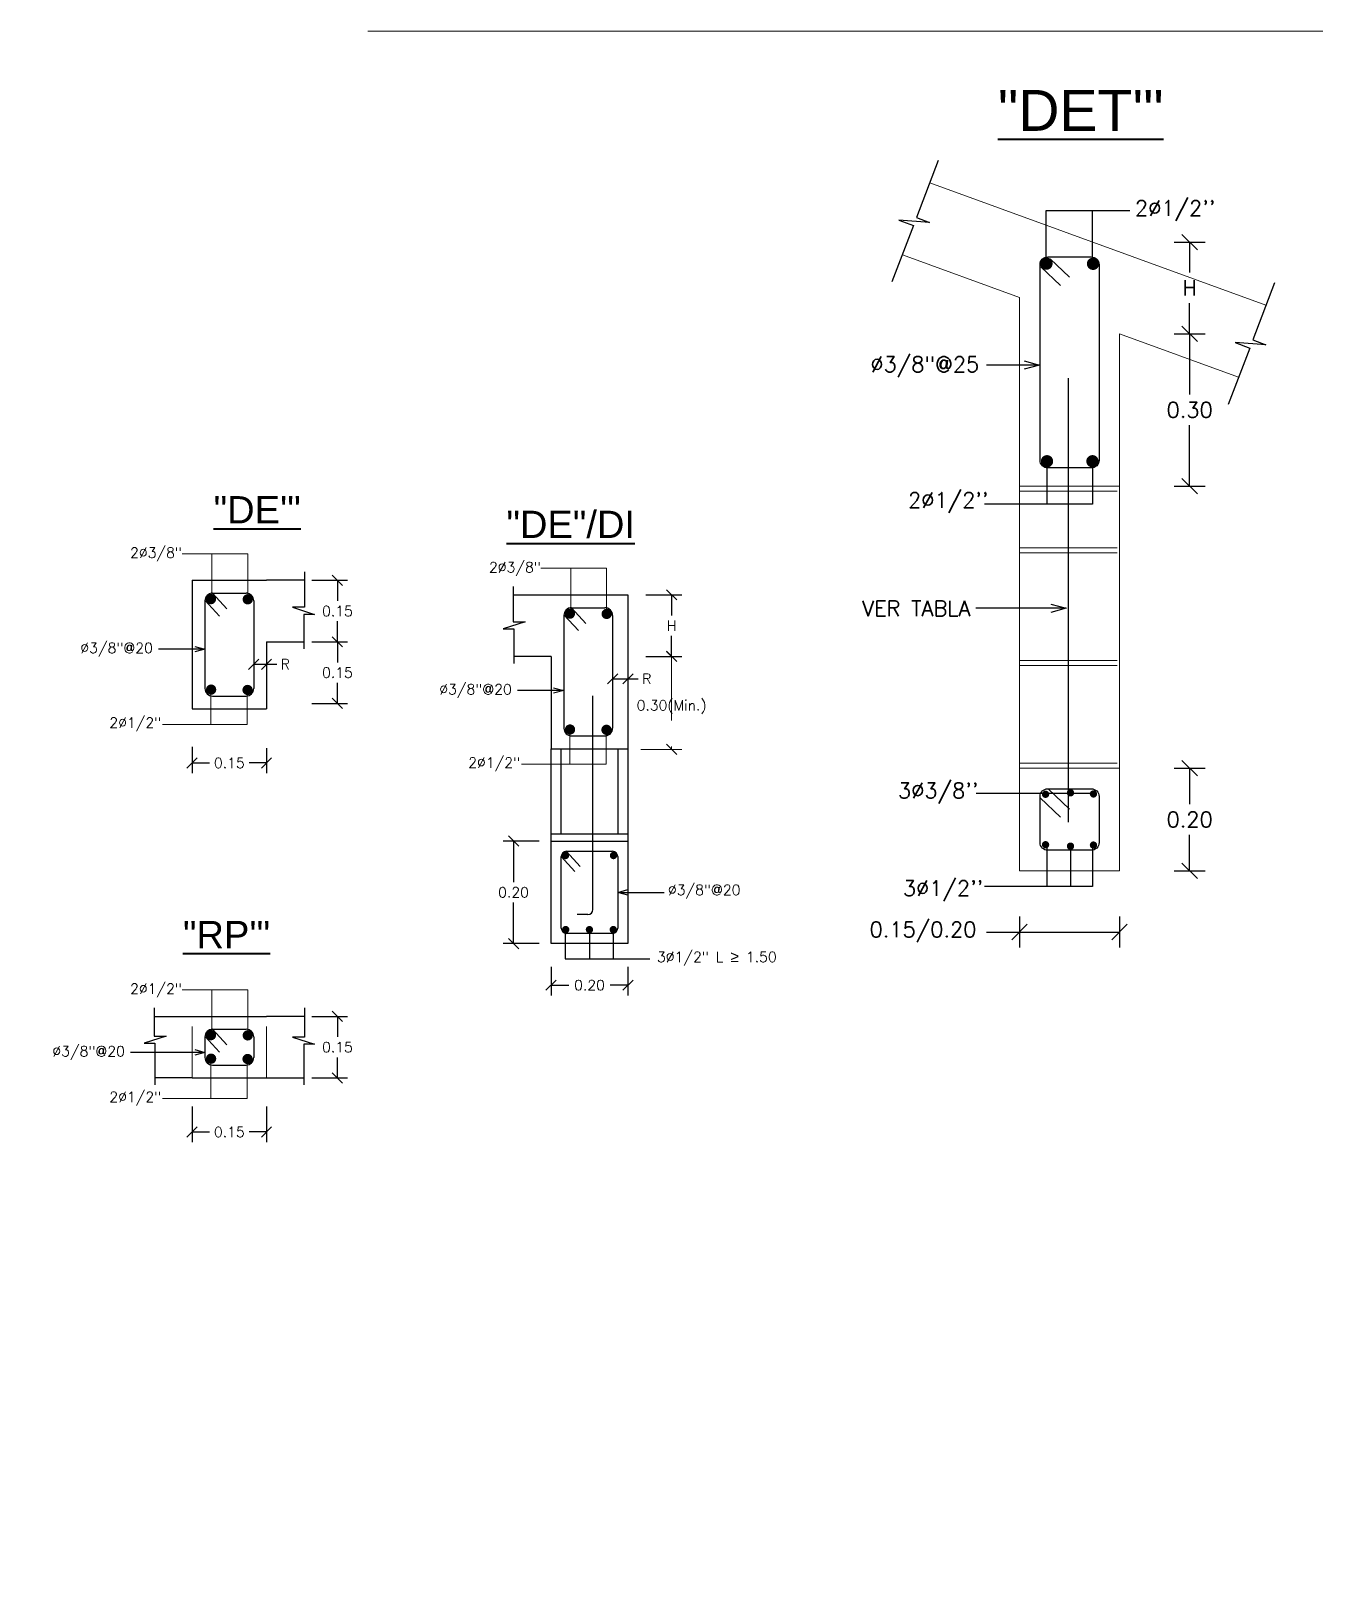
# Model space of a CAD drawing. Header units: metres. Extents: x -44 to 358, y -246 to 48.
# Drawn here: x 19.594 to 22.099, y 9.095 to 12.14 of the extents above; entities that cross this region are included whole.
import ezdxf
from ezdxf.enums import TextEntityAlignment as Align

# ---------------------------------------------------------------- set-up
doc = ezdxf.new("R2010")
doc.units = ezdxf.units.M
doc.header["$LTSCALE"] = 0.3
doc.header["$PDMODE"] = 3
for name, pattern in [('CONTINU', [0]), ('CONTINUA', [0]), ('HIDDEN', [9.525, 6.35, -3.175])]:
    doc.linetypes.add(name, pattern=pattern)
for name, color, linetype in [('ACERO', 5, 'Continuous'), ('BP', 3, 'Continuous'), ('DIMLINE', 1, 'Continuous'), ('DIMTEXTO', 4, 'Continuous'), ('SECCION', 1, 'Continuous'), ('TEXTOS', 4, 'Continuous'), ('VIGA-LOSA', 1, 'Continuous')]:
    doc.layers.add(name, color=color, linetype=linetype)
for name, color, linetype, lineweight in [('Losa', 8, 'HIDDEN', 18), ('MUROS', 7, 'Continuous', 15), ('VIGAS', 1, 'HIDDEN', 15)]:
    doc.layers.add(name, color=color, linetype=linetype, lineweight=lineweight)
doc.styles.add('RomanS', font='romans.shx')
doc.styles.add('SIMPLEX', font='simplex_.ttf', dxfattribs={"height": 0.2})
doc.styles.add('SMPLEX', font='simplex.shx')
doc.styles.add('TITULOS', font='arial.ttf', dxfattribs={"width": 0.9, "height": 0.16})
doc.dimstyles.new('D-15', dxfattribs={"dimscale": 0.15, "dimtxt": 0.2, "dimasz": 0.2, "dimexe": 0.18, "dimexo": 0.2, "dimgap": 0.1, "dimtad": 0, "dimtih": 1, "dimtoh": 1, "dimzin": 0, "dimdsep": 46, "dimtxsty": 'SMPLEX', "dimblk": 'OBLIQUE', "dimcen": 0.09, "dimdle": 0.2, "dimclrd": 4, "dimclre": 4, "dimclrt": 4, "dimadec": 0, "dimazin": 0, "dimtfac": 1, "dimtofl": 0, "dimtmove": 0, "dimatfit": 3, "dimldrblk": 'OPEN30', "dimfxl": 1, "dimtolj": 1, "dimtzin": 0, "dimarcsym": 0})
doc.dimstyles.new('DIM-10', dxfattribs={"dimscale": 0.1, "dimtxt": 0.2, "dimasz": 0.2, "dimexe": 0.2, "dimexo": 0.2, "dimgap": 0.1, "dimtad": 0, "dimtih": 1, "dimtoh": 1, "dimzin": 0, "dimdsep": 46, "dimtxsty": 'SMPLEX', "dimblk": 'OBLIQUE', "dimcen": 0.2, "dimclrd": 4, "dimclre": 4, "dimclrt": 4, "dimadec": 0, "dimazin": 0, "dimtfac": 1, "dimtmove": 0, "dimatfit": 3, "dimldrblk": 'OPEN30', "dimfxl": 0.5, "dimfxlon": 1, "dimtolj": 1, "dimtzin": 0, "dimarcsym": 0})
doc.dimstyles.new('DIM-15', dxfattribs={"dimscale": 0.15, "dimtxt": 0.2, "dimasz": 0.2, "dimexe": 0.2, "dimexo": 0.1, "dimgap": 0.1, "dimtad": 0, "dimtih": 1, "dimtoh": 1, "dimzin": 0, "dimdsep": 46, "dimtxsty": 'RomanS', "dimblk1": 'OBLIQUE', "dimblk2": 'OBLIQUE', "dimsah": 1, "dimcen": 0.09, "dimclrd": 4, "dimclre": 4, "dimclrt": 4, "dimadec": 0, "dimazin": 0, "dimtfac": 1, "dimtofl": 0, "dimtmove": 1, "dimatfit": 3, "dimldrblk": 'OBLIQUE', "dimfxl": 0.2, "dimfxlon": 1, "dimtolj": 1, "dimtzin": 0, "dimarcsym": 0})
doc.dimstyles.new('DIM-25', dxfattribs={"dimscale": 0.25, "dimtxt": 0.2, "dimasz": 0.2, "dimexe": 0.18, "dimexo": 0.2, "dimgap": 0.1, "dimtad": 0, "dimtih": 1, "dimtoh": 1, "dimzin": 0, "dimdsep": 46, "dimtxsty": 'SMPLEX', "dimblk": 'OBLIQUE', "dimcen": 0.09, "dimdle": 0.2, "dimclrd": 4, "dimclre": 4, "dimclrt": 4, "dimadec": 0, "dimazin": 0, "dimtfac": 1, "dimtofl": 0, "dimtmove": 0, "dimatfit": 3, "dimldrblk": 'OPEN30', "dimfxl": 0.3, "dimfxlon": 1, "dimtolj": 1, "dimtzin": 0, "dimarcsym": 0})

# ---------------------------------------------------------------- blocks, each defined once
blk = doc.blocks.new('_OBLIQUE')
at = {"color": 0, "linetype": 'ByBlock'}
blk.add_line((-0.5, -0.5), (0.5, 0.5), dxfattribs=at)
blk = doc.blocks.new('*D173')
at = {"layer": 'DEFPOINTS', "color": 0, "transparency": 16777216}
for p in [(20.0277, 10.9371), (20.0527, 10.9371), (20.0527, 10.9056)]:
    blk.add_point(p, dxfattribs=at)
at = {"layer": 'DIMTEXTO', "color": 4, "lineweight": -2, "transparency": 16777216}
for p, q in [((20.0277, 10.9171), (20.0277, 10.8856)), ((20.0277, 10.9056), (20.0527, 10.9056)), ((20.0527, 10.9171), (20.0527, 10.8856)), ((20.0527, 10.9056), (20.0727, 10.9056))]:
    blk.add_line(p, q, dxfattribs=at)
at = {"layer": 'DIMTEXTO', "color": 4, "lineweight": -2, "transparency": 16777216, "xscale": 0.02, "yscale": 0.02, "zscale": 0.02, "rotation": 180}
blk.add_blockref('_OBLIQUE', (20.0277, 10.9056), dxfattribs=at)
at = {"layer": 'DIMTEXTO', "color": 4, "lineweight": -2, "transparency": 16777216, "xscale": 0.02, "yscale": 0.02, "zscale": 0.02}
blk.add_blockref('_OBLIQUE', (20.0527, 10.9056), dxfattribs=at)
at = {"layer": 'DIMTEXTO', "color": 4, "transparency": 16777216, "insert": (20.0894, 10.9056), "char_height": 0.02, "attachment_point": 5, "style": 'SMPLEX'}
blk.add_mtext('\\A1;R', dxfattribs=at)
blk = doc.blocks.new('_Open30')
at = {"color": 0, "lineweight": -2}
for p, q in [((-1, 0.268), (0, 0)), ((0, 0), (-1, -0.268)), ((0, 0), (-1, 0))]:
    blk.add_line(p, q, dxfattribs=at)
blk = doc.blocks.new('*D174')
at = {"layer": 'DEFPOINTS', "color": 0, "transparency": 16777216}
for p in [(19.9076, 10.7644), (20.0527, 10.7616), (19.9076, 10.7131)]:
    blk.add_point(p, dxfattribs=at)
at = {"layer": 'DIMTEXTO', "color": 4, "lineweight": -2, "transparency": 16777216}
for p, q in [((19.9076, 10.7444), (19.9076, 10.6931)), ((20.0527, 10.7416), (20.0527, 10.6931)), ((19.9076, 10.7131), (19.9416, 10.7131)), ((20.0527, 10.7131), (20.0187, 10.7131))]:
    blk.add_line(p, q, dxfattribs=at)
at = {"layer": 'DIMTEXTO', "color": 4, "lineweight": -2, "transparency": 16777216, "xscale": 0.02, "yscale": 0.02, "zscale": 0.02, "rotation": 180}
blk.add_blockref('_OBLIQUE', (19.9076, 10.7131), dxfattribs=at)
at = {"layer": 'DIMTEXTO', "color": 4, "lineweight": -2, "transparency": 16777216, "xscale": 0.02, "yscale": 0.02, "zscale": 0.02}
blk.add_blockref('_OBLIQUE', (20.0527, 10.7131), dxfattribs=at)
at = {"layer": 'DIMTEXTO', "color": 4, "transparency": 16777216, "insert": (19.9802, 10.7131), "char_height": 0.02, "attachment_point": 5, "style": 'SMPLEX'}
blk.add_mtext('\\A1;0.15', dxfattribs=at)
blk = doc.blocks.new('*D175')
at = {"layer": 'DEFPOINTS', "color": 0, "transparency": 16777216}
for p in [(20.1009, 11.0692), (20.1909, 11.0692), (20.1009, 10.9492)]:
    blk.add_point(p, dxfattribs=at)
at = {"layer": 'DIMTEXTO', "color": 4, "lineweight": -2, "transparency": 16777216}
for p, q in [((20.1409, 11.0692), (20.2109, 11.0692)), ((20.1909, 11.0692), (20.1909, 11.0292)), ((20.1909, 10.9492), (20.1909, 10.9892)), ((20.1409, 10.9492), (20.2109, 10.9492))]:
    blk.add_line(p, q, dxfattribs=at)
at = {"layer": 'DIMTEXTO', "color": 4, "lineweight": -2, "transparency": 16777216, "xscale": 0.02, "yscale": 0.02, "zscale": 0.02}
for p, rotation in [((20.1909, 11.0692), 90), ((20.1909, 10.9492), 270)]:
    blk.add_blockref('_OBLIQUE', p, dxfattribs=dict(at, rotation=rotation))
at = {"layer": 'DIMTEXTO', "color": 4, "transparency": 16777216, "insert": (20.1909, 11.0092), "char_height": 0.02, "attachment_point": 5, "style": 'SMPLEX'}
blk.add_mtext('\\A1;0.15', dxfattribs=at)
blk = doc.blocks.new('*D176')
at = {"layer": 'DEFPOINTS', "color": 0, "transparency": 16777216}
for p in [(20.1009, 10.9492), (20.1909, 10.9492), (20.1009, 10.8292)]:
    blk.add_point(p, dxfattribs=at)
at = {"layer": 'DIMTEXTO', "color": 4, "lineweight": -2, "transparency": 16777216}
for p, q in [((20.1409, 10.9492), (20.2109, 10.9492)), ((20.1909, 10.9492), (20.1909, 10.9092)), ((20.1909, 10.8292), (20.1909, 10.8692)), ((20.1409, 10.8292), (20.2109, 10.8292))]:
    blk.add_line(p, q, dxfattribs=at)
at = {"layer": 'DIMTEXTO', "color": 4, "lineweight": -2, "transparency": 16777216, "xscale": 0.02, "yscale": 0.02, "zscale": 0.02}
for p, rotation in [((20.1909, 10.9492), 90), ((20.1909, 10.8292), 270)]:
    blk.add_blockref('_OBLIQUE', p, dxfattribs=dict(at, rotation=rotation))
at = {"layer": 'DIMTEXTO', "color": 4, "transparency": 16777216, "insert": (20.1909, 10.8892), "char_height": 0.02, "attachment_point": 5, "style": 'SMPLEX'}
blk.add_mtext('\\A1;0.15', dxfattribs=at)
blk = doc.blocks.new('*D580')
at = {"layer": 'DEFPOINTS', "color": 0, "linetype": 'Continuous', "transparency": 16777216}
for p in [(21.716, 10.7028), (21.8528, 10.7028), (21.716, 10.5028)]:
    blk.add_point(p, dxfattribs=at)
at = {"layer": 'DIMTEXTO', "color": 4, "linetype": 'Continuous', "lineweight": -2, "transparency": 16777216}
for p, q in [((21.8228, 10.7028), (21.8828, 10.7028)), ((21.8528, 10.7028), (21.8528, 10.6328)), ((21.8528, 10.5028), (21.8528, 10.5728)), ((21.8228, 10.5028), (21.8828, 10.5028))]:
    blk.add_line(p, q, dxfattribs=at)
at = {"layer": 'DIMTEXTO', "color": 4, "linetype": 'Continuous', "lineweight": -2, "transparency": 16777216, "xscale": 0.03, "yscale": 0.03, "zscale": 0.03}
for p, rotation in [((21.8528, 10.7028), 90), ((21.8528, 10.5028), 270)]:
    blk.add_blockref('_OBLIQUE', p, dxfattribs=dict(at, rotation=rotation))
at = {"layer": 'DIMTEXTO', "color": 4, "linetype": 'Continuous', "lineweight": 0, "transparency": 16777216, "insert": (21.8528, 10.6028), "char_height": 0.03, "attachment_point": 5, "style": 'SMPLEX'}
blk.add_mtext('\\A1;0.20', dxfattribs=at)
blk = doc.blocks.new('*D581')
at = {"layer": 'DEFPOINTS', "color": 0, "linetype": 'Continuous', "transparency": 16777216}
for p in [(21.716, 11.5499), (21.8528, 11.5499), (21.716, 11.2528)]:
    blk.add_point(p, dxfattribs=at)
at = {"layer": 'VIGAS', "color": 4, "linetype": 'Continuous', "lineweight": -2, "transparency": 16777216}
for p, q in [((21.8228, 11.5499), (21.8828, 11.5499)), ((21.8528, 11.5499), (21.8528, 11.4314)), ((21.8528, 11.2528), (21.8528, 11.3714)), ((21.8228, 11.2528), (21.8828, 11.2528))]:
    blk.add_line(p, q, dxfattribs=at)
at = {"layer": 'VIGAS', "color": 4, "linetype": 'Continuous', "lineweight": -2, "transparency": 16777216, "xscale": 0.03, "yscale": 0.03, "zscale": 0.03}
for p, rotation in [((21.8528, 11.5499), 90), ((21.8528, 11.2528), 270)]:
    blk.add_blockref('_OBLIQUE', p, dxfattribs=dict(at, rotation=rotation))
at = {"layer": 'VIGAS', "color": 4, "linetype": 'Continuous', "lineweight": 0, "transparency": 16777216, "insert": (21.8528, 11.4014), "char_height": 0.03, "attachment_point": 5, "style": 'SMPLEX'}
blk.add_mtext('\\A1;0.30', dxfattribs=at)
blk = doc.blocks.new('*D582')
at = {"layer": 'DEFPOINTS', "color": 0, "transparency": 16777216}
for p in [(20.7276, 10.9087), (20.7575, 10.9087), (20.7575, 10.8771)]:
    blk.add_point(p, dxfattribs=at)
at = {"layer": 'DIMTEXTO', "color": 4, "lineweight": -2, "transparency": 16777216}
for p, q in [((20.7276, 10.8887), (20.7276, 10.8571)), ((20.7276, 10.8771), (20.7575, 10.8771)), ((20.7575, 10.8887), (20.7575, 10.8571)), ((20.7575, 10.8771), (20.7775, 10.8771))]:
    blk.add_line(p, q, dxfattribs=at)
at = {"layer": 'DIMTEXTO', "color": 4, "lineweight": -2, "transparency": 16777216, "xscale": 0.02, "yscale": 0.02, "zscale": 0.02, "rotation": 180}
blk.add_blockref('_OBLIQUE', (20.7276, 10.8771), dxfattribs=at)
at = {"layer": 'DIMTEXTO', "color": 4, "lineweight": -2, "transparency": 16777216, "xscale": 0.02, "yscale": 0.02, "zscale": 0.02}
blk.add_blockref('_OBLIQUE', (20.7575, 10.8771), dxfattribs=at)
at = {"layer": 'DIMTEXTO', "color": 4, "transparency": 16777216, "insert": (20.7942, 10.8771), "char_height": 0.02, "attachment_point": 5, "style": 'SMPLEX'}
blk.add_mtext('\\A1;R', dxfattribs=at)
blk = doc.blocks.new('*D583')
at = {"layer": 'DEFPOINTS', "color": 0, "transparency": 16777216}
for p in [(20.7526, 11.0408), (20.8426, 11.0408), (20.7526, 10.9207)]:
    blk.add_point(p, dxfattribs=at)
at = {"layer": 'DIMTEXTO', "color": 4, "lineweight": -2, "transparency": 16777216}
for p, q in [((20.7926, 11.0408), (20.8626, 11.0408)), ((20.8426, 11.0408), (20.8426, 11.0007)), ((20.8426, 10.9207), (20.8426, 10.9607)), ((20.7926, 10.9207), (20.8626, 10.9207))]:
    blk.add_line(p, q, dxfattribs=at)
at = {"layer": 'DIMTEXTO', "color": 4, "lineweight": -2, "transparency": 16777216, "xscale": 0.02, "yscale": 0.02, "zscale": 0.02}
for p, rotation in [((20.8426, 11.0408), 90), ((20.8426, 10.9207), 270)]:
    blk.add_blockref('_OBLIQUE', p, dxfattribs=dict(at, rotation=rotation))
at = {"layer": 'DIMTEXTO', "color": 4, "transparency": 16777216, "insert": (20.8426, 10.9807), "char_height": 0.02, "attachment_point": 5, "style": 'SMPLEX'}
blk.add_mtext('\\A1;H', dxfattribs=at)
blk = doc.blocks.new('*D584')
at = {"layer": 'DEFPOINTS', "color": 0, "linetype": 'CONTINUA', "transparency": 16777216}
for p in [(20.6075, 10.3353), (20.7575, 10.3353), (20.7575, 10.2798)]:
    blk.add_point(p, dxfattribs=at)
at = {"layer": 'DIMTEXTO', "color": 4, "linetype": 'CONTINUA', "lineweight": -2, "transparency": 16777216}
for p, q in [((20.6075, 10.3153), (20.6075, 10.2598)), ((20.7575, 10.3153), (20.7575, 10.2598)), ((20.6075, 10.2798), (20.642, 10.2798)), ((20.7575, 10.2798), (20.723, 10.2798))]:
    blk.add_line(p, q, dxfattribs=at)
at = {"layer": 'DIMTEXTO', "color": 4, "linetype": 'CONTINUA', "lineweight": -2, "transparency": 16777216, "xscale": 0.02, "yscale": 0.02, "zscale": 0.02, "rotation": 180}
blk.add_blockref('_OBLIQUE', (20.6075, 10.2798), dxfattribs=at)
at = {"layer": 'DIMTEXTO', "color": 4, "linetype": 'CONTINUA', "lineweight": -2, "transparency": 16777216, "xscale": 0.02, "yscale": 0.02, "zscale": 0.02}
blk.add_blockref('_OBLIQUE', (20.7575, 10.2798), dxfattribs=at)
at = {"layer": 'DIMTEXTO', "color": 4, "linetype": 'CONTINUA', "transparency": 16777216, "insert": (20.6825, 10.2798), "char_height": 0.02, "attachment_point": 5, "style": 'SMPLEX'}
blk.add_mtext('\\A1;0.20', dxfattribs=at)
blk = doc.blocks.new('*D585')
at = {"layer": 'DEFPOINTS', "color": 0, "transparency": 16777216}
for p in [(20.6118, 10.5608), (20.5344, 10.3608), (20.6118, 10.3608)]:
    blk.add_point(p, dxfattribs=at)
at = {"layer": 'DIMTEXTO', "color": 4, "lineweight": -2, "transparency": 16777216}
for p, q in [((20.5844, 10.5608), (20.5144, 10.5608)), ((20.5344, 10.5608), (20.5344, 10.4808)), ((20.5344, 10.3608), (20.5344, 10.4408)), ((20.5844, 10.3608), (20.5144, 10.3608))]:
    blk.add_line(p, q, dxfattribs=at)
at = {"layer": 'DIMTEXTO', "color": 4, "lineweight": -2, "transparency": 16777216, "xscale": 0.02, "yscale": 0.02, "zscale": 0.02}
for p, rotation in [((20.5344, 10.5608), 90), ((20.5344, 10.3608), 270)]:
    blk.add_blockref('_OBLIQUE', p, dxfattribs=dict(at, rotation=rotation))
at = {"layer": 'DIMTEXTO', "color": 4, "transparency": 16777216, "insert": (20.5344, 10.4608), "char_height": 0.02, "attachment_point": 5, "style": 'SMPLEX'}
blk.add_mtext('\\A1;0.20', dxfattribs=at)
blk = doc.blocks.new('*D586')
at = {"layer": 'DEFPOINTS', "color": 0, "transparency": 16777216}
for p in [(21.6636, 11.7287), (21.8528, 11.7287), (21.716, 11.5499)]:
    blk.add_point(p, dxfattribs=at)
at = {"layer": 'VIGAS', "color": 4, "lineweight": -2, "transparency": 16777216}
for p, q in [((21.8228, 11.7287), (21.8828, 11.7287)), ((21.8528, 11.7287), (21.8528, 11.6693)), ((21.8528, 11.5499), (21.8528, 11.6093)), ((21.8228, 11.5499), (21.8828, 11.5499))]:
    blk.add_line(p, q, dxfattribs=at)
at = {"layer": 'VIGAS', "color": 4, "lineweight": -2, "transparency": 16777216, "xscale": 0.03, "yscale": 0.03, "zscale": 0.03}
for p, rotation in [((21.8528, 11.7287), 90), ((21.8528, 11.5499), 270)]:
    blk.add_blockref('_OBLIQUE', p, dxfattribs=dict(at, rotation=rotation))
at = {"layer": 'VIGAS', "color": 4, "transparency": 16777216, "insert": (21.8528, 11.6393), "char_height": 0.03, "attachment_point": 5, "style": 'SMPLEX'}
blk.add_mtext('\\A1;H', dxfattribs=at)
blk = doc.blocks.new('*D587')
at = {"layer": 'DEFPOINTS', "color": 0, "linetype": 'Continuous', "transparency": 16777216}
for p in [(21.521, 10.5028), (21.716, 10.5028), (21.716, 10.3834)]:
    blk.add_point(p, dxfattribs=at)
at = {"layer": 'DIMTEXTO', "color": 4, "linetype": 'Continuous', "lineweight": -2, "transparency": 16777216}
for p, q in [((21.521, 10.4134), (21.521, 10.3534)), ((21.716, 10.4134), (21.716, 10.3534)), ((21.4565, 10.3834), (21.521, 10.3834)), ((21.521, 10.3834), (21.716, 10.3834))]:
    blk.add_line(p, q, dxfattribs=at)
at = {"layer": 'DIMTEXTO', "color": 4, "linetype": 'Continuous', "lineweight": -2, "transparency": 16777216, "xscale": 0.03, "yscale": 0.03, "zscale": 0.03, "rotation": 180}
blk.add_blockref('_OBLIQUE', (21.521, 10.3834), dxfattribs=at)
at = {"layer": 'DIMTEXTO', "color": 4, "linetype": 'Continuous', "lineweight": -2, "transparency": 16777216, "xscale": 0.03, "yscale": 0.03, "zscale": 0.03}
blk.add_blockref('_OBLIQUE', (21.716, 10.3834), dxfattribs=at)
at = {"layer": 'DIMTEXTO', "color": 4, "linetype": 'Continuous', "lineweight": 0, "transparency": 16777216, "insert": (21.3329, 10.3834), "char_height": 0.03, "attachment_point": 5, "style": 'SMPLEX'}
blk.add_mtext('\\A1;0.15/0.20', dxfattribs=at)
blk = doc.blocks.new('*D612')
at = {"layer": 'DEFPOINTS', "color": 0, "transparency": 16777216}
for p in [(19.9076, 10.1017), (20.0527, 10.0989), (19.9076, 9.9935)]:
    blk.add_point(p, dxfattribs=at)
at = {"layer": 'DIMTEXTO', "color": 4, "lineweight": -2, "transparency": 16777216}
for p, q in [((19.9076, 10.0435), (19.9076, 9.9735)), ((20.0527, 10.0435), (20.0527, 9.9735)), ((19.9076, 9.9935), (19.9416, 9.9935)), ((20.0527, 9.9935), (20.0187, 9.9935))]:
    blk.add_line(p, q, dxfattribs=at)
at = {"layer": 'DIMTEXTO', "color": 4, "lineweight": -2, "transparency": 16777216, "xscale": 0.02, "yscale": 0.02, "zscale": 0.02, "rotation": 180}
blk.add_blockref('_OBLIQUE', (19.9076, 9.9935), dxfattribs=at)
at = {"layer": 'DIMTEXTO', "color": 4, "lineweight": -2, "transparency": 16777216, "xscale": 0.02, "yscale": 0.02, "zscale": 0.02}
blk.add_blockref('_OBLIQUE', (20.0527, 9.9935), dxfattribs=at)
at = {"layer": 'DIMTEXTO', "color": 4, "transparency": 16777216, "insert": (19.9802, 9.9935), "char_height": 0.02, "attachment_point": 5, "style": 'SMPLEX'}
blk.add_mtext('\\A1;0.15', dxfattribs=at)
blk = doc.blocks.new('*D613')
at = {"layer": 'DEFPOINTS', "color": 0, "transparency": 16777216}
for p in [(20.1009, 10.2189), (20.1909, 10.2189), (20.1009, 10.0989)]:
    blk.add_point(p, dxfattribs=at)
at = {"layer": 'DIMTEXTO', "color": 4, "lineweight": -2, "transparency": 16777216}
for p, q in [((20.1409, 10.2189), (20.2109, 10.2189)), ((20.1909, 10.2189), (20.1909, 10.1789)), ((20.1909, 10.0989), (20.1909, 10.1389)), ((20.1409, 10.0989), (20.2109, 10.0989))]:
    blk.add_line(p, q, dxfattribs=at)
at = {"layer": 'DIMTEXTO', "color": 4, "lineweight": -2, "transparency": 16777216, "xscale": 0.02, "yscale": 0.02, "zscale": 0.02}
for p, rotation in [((20.1909, 10.2189), 90), ((20.1909, 10.0989), 270)]:
    blk.add_blockref('_OBLIQUE', p, dxfattribs=dict(at, rotation=rotation))
at = {"layer": 'DIMTEXTO', "color": 4, "transparency": 16777216, "insert": (20.1909, 10.1589), "char_height": 0.02, "attachment_point": 5, "style": 'SMPLEX'}
blk.add_mtext('\\A1;0.15', dxfattribs=at)
blk = doc.blocks.new('*D1430')
at = {"layer": 'DEFPOINTS', "color": 0, "linetype": 'Continuous', "transparency": 16777216}
for p in [(21.0949, 10.6997), (21.0949, -45.0659), (18.6413, -45.7692)]:
    blk.add_point(p, dxfattribs=at)
at = {"layer": 'DIMTEXTO', "color": 4, "linetype": 'Continuous', "lineweight": -2, "transparency": 16777216}
for p, q in [((21.0949, -44.9909), (21.0949, -45.1109)), ((18.6413, -45.1409), (18.6413, -45.0209)), ((18.5913, -45.0659), (19.7669, -45.0659)), ((21.1449, -45.0659), (19.9693, -45.0659))]:
    blk.add_line(p, q, dxfattribs=at)
at = {"layer": 'DIMTEXTO', "color": 4, "linetype": 'Continuous', "lineweight": -2, "transparency": 16777216, "xscale": 0.05, "yscale": 0.05, "zscale": 0.05, "rotation": 180}
blk.add_blockref('_OBLIQUE', (18.6413, -45.0659), dxfattribs=at)
at = {"layer": 'DIMTEXTO', "color": 4, "linetype": 'Continuous', "lineweight": -2, "transparency": 16777216, "xscale": 0.05, "yscale": 0.05, "zscale": 0.05}
blk.add_blockref('_OBLIQUE', (21.0949, -45.0659), dxfattribs=at)
at = {"layer": 'DIMTEXTO', "color": 4, "linetype": 'Continuous', "transparency": 16777216, "insert": (19.8681, -45.0659), "char_height": 0.05, "attachment_point": 5, "style": 'SMPLEX'}
blk.add_mtext('\\A1;2.45', dxfattribs=at)

msp = doc.modelspace()

# ---------------------------------------------------------------- linework, layer by layer
at = {"color": 8, "linetype": 'CONTINUA', "lineweight": 0, "ltscale": 5}
msp.add_line((29.75, 12.1398128), (20.25, 12.1398128), dxfattribs=at)
at = {"layer": 'ACERO'}
for p, q in [((21.5806783, 11.6961656, 0.4671289), (21.6186552, 11.6599748, 0.4671289)), ((21.5626753, 11.680271, 0.4671289), (21.6006522, 11.6440802, 0.4671289)), ((21.616791, 10.5976854, 0.4671289), (21.616791, 11.4636348, 0.4671289)), ((19.9326221, 11.0291744), (19.9326221, 10.8585294)), ((19.9326785, 11.0304741), (19.9609169, 10.9994609)), ((19.9474743, 11.0441737), (19.9752424, 11.0136771)), ((19.9476221, 11.0441744), (20.0127037, 11.0441744)), ((20.0277037, 11.0291744), (20.0277037, 10.8585294)), ((20.6325113, 11.0007512), (20.6325113, 10.7807512)), ((20.6325678, 11.0020509), (20.6608062, 10.9710376)), ((20.6473636, 11.0157505), (20.6751316, 10.9852539)), ((20.6475113, 11.0157512), (20.7125929, 11.0157512)), ((20.7275929, 11.0007512), (20.7275929, 10.7807512)), ((19.9476221, 10.8435294), (20.0127037, 10.8435294)), ((20.6890086, 10.4272415), (20.6890086, 10.8437557)), ((20.6475113, 10.7657512), (20.7125929, 10.7657512)), ((21.5768981, 10.6627729, 0.4671289), (21.6186552, 10.6229797, 0.4671289)), ((21.5610366, 10.6448375, 0.4671289), (21.6006522, 10.6070851, 0.4671289)), ((20.6375113, 10.5407512), (20.7275113, 10.5407512)), ((20.6379407, 10.5404604), (20.6644644, 10.5113305)), ((20.6275113, 10.3907512), (20.6275113, 10.5307512)), ((20.6275113, 10.5307512), (20.654035, 10.5016213)), ((20.7375113, 10.5307512), (20.7375113, 10.3907512)), ((20.6790086, 10.4172415), (20.6586949, 10.4172415)), ((20.7275113, 10.3807512), (20.6375113, 10.3807512)), ((19.9326221, 10.1789283), (19.9326221, 10.138921)), ((19.9326785, 10.1802279), (19.9609169, 10.1492147)), ((19.9474743, 10.1939275), (19.9752424, 10.1634309)), ((19.9476221, 10.1939283), (20.0127037, 10.1939283)), ((20.0277037, 10.1789283), (20.0277037, 10.138921)), ((19.9476221, 10.123921), (20.0127037, 10.123921))]:
    msp.add_line(p, q, dxfattribs=at)
for points in [[(21.5760366, 11.699768), (21.6610366, 11.699768, -0.414213562), (21.6760366, 11.684768), (21.6760366, 11.3032216, -0.414213562), (21.6610366, 11.2882216), (21.5760366, 11.2882216, -0.414213562), (21.5610366, 11.3032216), (21.5610366, 11.684768, -0.414213562)], [(21.5760366, 10.6627729), (21.6610366, 10.6627729, -0.414213562), (21.6760366, 10.6477729), (21.6760366, 10.5577729, -0.414213562), (21.6610366, 10.5427729), (21.5760366, 10.5427729, -0.414213562), (21.5610366, 10.5577729), (21.5610366, 10.6477729, -0.414213562)]]:
    msp.add_lwpolyline(points, format="xyb", close=True, dxfattribs=at)
for points, const_width in [([(21.5794944, 11.6866629, -1), (21.5674944, 11.6866629, -1)], 0.012), ([(21.6703716, 11.6863548, -1), (21.6583716, 11.6863548, -1)], 0.012), ([(21.5806189, 11.3013097, -1), (21.5686189, 11.3013097, -1)], 0.012), ([(21.6692807, 11.3013097, -1), (21.6572807, 11.3013097, -1)], 0.012), ([(19.9393723, 11.0325992, 1), (19.9493723, 11.0325992, 1)], 0.01), ([(20.0111041, 11.032095, 1), (20.0211041, 11.032095, 1)], 0.01), ([(20.6392615, 11.004176, 1), (20.6492615, 11.004176, 1)], 0.01), ([(20.7109934, 11.0036718, 1), (20.7209934, 11.0036718, 1)], 0.01), ([(19.9396122, 10.8560568, 1), (19.9496122, 10.8560568, 1)], 0.01), ([(20.0107515, 10.8553912, 1), (20.0207515, 10.8553912, 1)], 0.01), ([(20.6395015, 10.7782785, 1), (20.6495015, 10.7782785, 1)], 0.01), ([(20.7106408, 10.777613, 1), (20.7206408, 10.777613, 1)], 0.01), ([(21.5753593, 10.6519393, -1), (21.5682343, 10.6519393, -1)], 0.007125), ([(21.6240038, 10.6547992, -1), (21.6168788, 10.6547992, -1)], 0.007125), ([(21.6688117, 10.6526501, -1), (21.6616867, 10.6526501, -1)], 0.007125), ([(20.6392073, 10.5325062, -1), (20.6320823, 10.5325062, -1)], 0.007125), ([(20.7328542, 10.5325062, -1), (20.7257292, 10.5325062, -1)], 0.007125), ([(21.5753593, 10.5536065, 1), (21.5682343, 10.5536065, 1)], 0.007125), ([(21.6240038, 10.5507466, 1), (21.6168788, 10.5507466, 1)], 0.007125), ([(21.6688117, 10.5528957, 1), (21.6616867, 10.5528957, 1)], 0.007125), ([(20.6396329, 10.3881407, 1), (20.6325079, 10.3881407, 1)], 0.007125), ([(20.6859588, 10.3880364, 1), (20.6788338, 10.3880364, 1)], 0.007125), ([(20.7323995, 10.3881407, 1), (20.7252745, 10.3881407, 1)], 0.007125), ([(19.9393723, 10.1823531, 1), (19.9493723, 10.1823531, 1)], 0.01), ([(20.0111041, 10.1818489, 1), (20.0211041, 10.1818489, 1)], 0.01), ([(19.9396122, 10.1364483, 1), (19.9496122, 10.1364483, 1)], 0.01), ([(20.0107515, 10.1357827, 1), (20.0207515, 10.1357827, 1)], 0.01)]:
    msp.add_lwpolyline(points, format="xyb", close=True, dxfattribs=dict(at, const_width=const_width))
for centre, radius, start, end in [((19.9476221, 11.0291744), 0.015, 90, 180), ((20.0127037, 11.0291744), 0.015, 0, 90), ((20.6475113, 11.0007512), 0.015, 90, 180), ((20.7125929, 11.0007512), 0.015, 360, 90), ((19.9476221, 10.8585294), 0.015, 180, 270), ((20.0127037, 10.8585294), 0.015, 270, 0), ((20.6475113, 10.7807512), 0.015, 180, 270), ((20.7125929, 10.7807512), 0.015, 270, 360), ((20.6375113, 10.5307512), 0.01, 90, 180), ((20.7275113, 10.5307512), 0.01, 360, 90), ((20.6790086, 10.4272415), 0.01, 270, 360), ((20.6375113, 10.3907512), 0.01, 180, 270), ((20.7275113, 10.3907512), 0.01, 270, 360), ((19.9476221, 10.1789283), 0.015, 90, 180), ((20.0127037, 10.1789283), 0.015, 0, 90), ((19.9476221, 10.138921), 0.015, 180, 270), ((20.0127037, 10.138921), 0.015, 270, 0)]:
    msp.add_arc(centre, radius, start, end, dxfattribs=at)
at = {"layer": 'BP'}
for points in [[(21.3624693, 11.8879051), (21.3201865, 11.77676), (21.3454715, 11.7671409), (21.2856306, 11.7715522), (21.3140869, 11.7607266), (21.2723298, 11.6509634)], [(22.0182527, 11.6492195), (21.9759699, 11.5380744), (22.001255, 11.5284552), (21.941414, 11.5328665), (21.9698703, 11.5220409), (21.9281133, 11.4122778)], [(20.1264365, 11.0855497), (20.1264365, 11.0165437), (20.1031582, 11.0165437), (20.1462668, 11.0027691), (20.1255745, 11.0027691), (20.1255745, 10.9355546)], [(20.1264365, 11.0855497), (20.1264365, 11.0165437), (20.1031582, 11.0165437), (20.1462668, 11.0027691), (20.1255745, 11.0027691), (20.1255745, 10.9355546)], [(20.5337785, 11.0571264), (20.5337785, 10.9881205), (20.5570568, 10.9881205), (20.5139483, 10.9743459), (20.5346405, 10.9743459), (20.5346405, 10.9071314)], [(20.5337785, 11.0571264), (20.5337785, 10.9881205), (20.5570568, 10.9881205), (20.5139483, 10.9743459), (20.5346405, 10.9743459), (20.5346405, 10.9071314)], [(19.8338893, 10.2353035), (19.8338893, 10.1805816), (19.8571676, 10.1805816), (19.814059, 10.1668071), (19.8347513, 10.1668071), (19.8347513, 10.0853084)], [(20.1264365, 10.2353035), (20.1264365, 10.1784655), (20.1031582, 10.1784655), (20.1462668, 10.164691), (20.1255745, 10.164691), (20.1255745, 10.0853084)], [(20.1264365, 10.2353035), (20.1264365, 10.1784655), (20.1031582, 10.1784655), (20.1462668, 10.164691), (20.1255745, 10.164691), (20.1255745, 10.0853084)]]:
    msp.add_lwpolyline(points, dxfattribs=at)
at = {"layer": 'DIMLINE', "color": 4}
for points in [[(20.6348192, 10.3881615), (20.6348192, 10.330847), (20.7999834, 10.330847)], [(20.6825113, 10.3880572), (20.6825113, 10.3307426)], [(20.7289521, 10.3881615), (20.7289521, 10.330847)]]:
    msp.add_lwpolyline(points, dxfattribs=at)
at = {"layer": 'DIMTEXTO'}
for p, q in [((21.5746189, 11.3013097), (21.5746189, 11.2177098)), ((21.6643716, 10.6532263), (21.4364528, 10.6532263)), ((21.5746189, 10.5558611), (21.5746189, 10.4722612)), ((21.620498, 10.5558611), (21.620498, 10.4722612))]:
    msp.add_line(p, q, dxfattribs=at)
for points in [[(21.5727016, 11.6863548), (21.5727016, 11.79052), (21.7360804, 11.79052)], [(21.6635788, 11.6866629), (21.6635788, 11.79052)], [(21.6632807, 11.3016179), (21.6632807, 11.2177098), (21.4526893, 11.2177098)], [(21.6632807, 10.5561692), (21.6632807, 10.4722612), (21.4526893, 10.4722612)]]:
    msp.add_lwpolyline(points, dxfattribs=at)
at = {"layer": 'Losa', "linetype": 'HIDDEN', "ltscale": 0.1}
for p, q in [((21.5210366, 11.2427729), (21.7160366, 11.2427729)), ((21.5210366, 11.1327729), (21.7160366, 11.1327729)), ((21.5210366, 11.1227729), (21.7160366, 11.1227729)), ((21.5210366, 10.9127729), (21.7160366, 10.9127729)), ((21.5210366, 10.9027729), (21.7160366, 10.9027729)), ((21.5210366, 10.7127729), (21.7160366, 10.7127729))]:
    msp.add_line(p, q, dxfattribs=at)
at = {"layer": 'MUROS', "color": 4}
for p, q in [((20.1506488, 10.9491672), (20.2108838, 10.9491672)), ((20.8023395, 10.920744), (20.8625744, 10.920744)), ((20.8425744, 10.920744), (20.8425744, 10.7956632)), ((20.7823877, 10.7395369), (20.8625744, 10.7395369)), ((20.8425744, 10.7395369), (20.8425744, 10.745187)), ((20.1506488, 10.098921), (20.2108838, 10.098921))]:
    msp.add_line(p, q, dxfattribs=at)
for points in [[(20.0159862, 11.0353592), (20.0159862, 11.1209625), (19.8880117, 11.1209625)], [(19.9460552, 11.0368503), (19.9460552, 11.1209625)], [(20.7158755, 11.006936), (20.7158755, 11.0925392), (20.587901, 11.0925392)], [(20.6459445, 11.0084271), (20.6459445, 11.0925392)], [(20.0152033, 10.8587443), (20.0152033, 10.7883297), (19.8501594, 10.7883297)], [(19.9442594, 10.8587443), (19.9442594, 10.7883297)], [(20.7150925, 10.7809661), (20.7150925, 10.7105515), (20.5500487, 10.7105515)], [(20.6441487, 10.7809661), (20.6441487, 10.7105515)], [(20.0159862, 10.1851131), (20.0159862, 10.2707163), (19.8880117, 10.2707163)], [(19.9460552, 10.1866041), (19.9460552, 10.2707163)], [(20.0152033, 10.1391359), (20.0152033, 10.0585486), (19.8501594, 10.0585486)], [(19.9442594, 10.1391359), (19.9442594, 10.0585486)]]:
    msp.add_lwpolyline(points, dxfattribs=at)
at = {"layer": 'SECCION', "linetype": 'CONTINU', "lineweight": 0}
for p, q in [((21.3458777, 11.8442922), (22.0016611, 11.6056066)), ((21.2925369, 11.70408), (21.5210366, 11.6209129)), ((21.5210366, 11.6209129), (21.5210366, 10.5027729)), ((21.7160366, 11.5499387), (21.7160366, 10.5027729)), ((21.7160366, 11.5499387), (21.9483204, 11.4653944)), ((21.5210366, 11.2527729), (21.7160366, 11.2527729)), ((21.5210366, 10.7027729), (21.7160366, 10.7027729)), ((21.5210366, 10.5027729), (21.7160366, 10.5027729))]:
    msp.add_line(p, q, dxfattribs=at)
at = {"layer": 'SECCION'}
for p, q in [((19.9076221, 11.0691744), (20.0527037, 11.0691744)), ((19.9076221, 11.0691744), (19.9076221, 10.8185294)), ((20.1264365, 11.0691744), (20.0527037, 11.0691744)), ((20.0527037, 10.9491672), (20.0527037, 10.8185294)), ((20.0527037, 10.9491672), (20.1255745, 10.9491672)), ((19.9076221, 10.8185294), (20.0527037, 10.8185294)), ((19.8338893, 10.2189283), (19.9076221, 10.2189283)), ((19.9076221, 10.2189283), (20.0527037, 10.2189283)), ((20.1264365, 10.2189283), (20.0527037, 10.2189283)), ((19.9076221, 10.098921), (19.8347513, 10.098921)), ((19.9076221, 10.098921), (20.0527037, 10.098921)), ((20.0527037, 10.098921), (20.1255745, 10.098921))]:
    msp.add_line(p, q, dxfattribs=at)
at = {"layer": 'VIGA-LOSA'}
for p, q in [((20.5337785, 11.0407512), (20.6075113, 11.0407512)), ((20.6075113, 11.0407512), (20.7575113, 11.0407512)), ((20.7575113, 11.0407512), (20.7575113, 10.7407512)), ((20.6075113, 10.920744), (20.5346405, 10.920744)), ((20.6075113, 10.920744), (20.6075113, 10.7407512)), ((20.6075113, 10.7407512), (20.7575113, 10.7407512)), ((20.6075113, 10.5607512), (20.6075113, 10.7407512)), ((20.6275113, 10.5748946), (20.6275113, 10.7407512)), ((20.7375113, 10.7407512), (20.7375113, 10.5748946)), ((20.7575113, 10.7407512), (20.7575113, 10.5607512))]:
    msp.add_line(p, q, dxfattribs=at)
msp.add_lwpolyline([(20.6075113, 10.5748946), (20.7575113, 10.5748946)], dxfattribs=at)
msp.add_lwpolyline([(20.7575113, 10.3607512), (20.6075113, 10.3607512), (20.6075113, 10.5607512), (20.7575113, 10.5607512)], close=True, dxfattribs=at)
at = {"layer": 'VIGAS', "color": 8, "ltscale": 0.01}
for p, q in [((19.9076221, 10.098921), (19.9076221, 10.2189283)), ((20.0527037, 10.098921), (20.0527037, 10.2189283))]:
    msp.add_line(p, q, dxfattribs=at)

# ---------------------------------------------------------------- block references
at = {"layer": 'MUROS', "color": 4, "xscale": 0.0200000000186265, "yscale": 0.0200000000186265, "zscale": 0.0200000000186265}
for p, rotation in [((20.1908838, 10.9491672), 89.9999999999999), ((20.8425744, 10.920744), 89.9999999999999), ((20.8425744, 10.7395369), 269.9999999999999), ((20.1908838, 10.098921), 89.9999999999999)]:
    msp.add_blockref('_OBLIQUE', p, dxfattribs=dict(at, rotation=rotation))

# ---------------------------------------------------------------- texts
at = {"layer": 'DIMLINE', "color": 4, "char_height": 0.02, "attachment_point": 4, "style": 'SIMPLEX'}
for s, insert in [('%%C3/8"@20', (20.8354155, 10.4621754)), ('3%%C1/2" L {\\fArial|b0|i0|c0|p34;\\H1.0833x;≥} 1.50', (20.8140756, 10.3322829))]:
    msp.add_mtext(s, dxfattribs=dict(at, insert=insert))
at = {"layer": 'DIMTEXTO', "color": 4, "char_height": 0.03, "style": 'SMPLEX'}
for s, insert, attachment_point in [("2%%C1/2''", (21.9031141, 11.7898267), 6), ('\\A1;{\\Fromans|c0;%%C3/8"@25}', (21.2303074, 11.4852591), 4), ("2%%C1/2''", (21.3037691, 11.2206755, 1.8575108), 4), ('VER TABLA', (21.4252831, 11.0144857, 0.1950288), 6), ("3%%C3/8''", (21.2841173, 10.6542395, 0.4671289), 4), ("3%%C1/2''", (21.2935484, 10.4636554, 1.8575108), 4)]:
    msp.add_mtext(s, dxfattribs=dict(at, insert=insert, attachment_point=attachment_point))
at = {"layer": 'MUROS', "color": 4, "char_height": 0.02}
for s, insert, attachment_point, style in [('2%%C3/8" ', (19.8877347, 11.1196846), 6, 'SIMPLEX'), ('2%%C3/8" ', (20.587624, 11.0912614), 6, 'SIMPLEX'), ('%%C3/8"@20', (19.8310711, 10.9339798), 6, 'SIMPLEX'), ('%%C3/8"@20', (20.5309604, 10.8532922), 6, 'SIMPLEX'), ('\\A1;0.30(Min.)', (20.8425744, 10.8220662), 5, 'SMPLEX'), ('2%%C1/2"', (19.8473215, 10.7882629), 6, 'SIMPLEX'), ('2%%C1/2"', (20.5472107, 10.7104847), 6, 'SIMPLEX'), ('2%%C1/2" ', (19.8877347, 10.2694384), 6, 'SIMPLEX'), ('%%C3/8"@20', (19.7765205, 10.1476722), 6, 'SIMPLEX'), ('2%%C1/2"', (19.8473215, 10.0584818), 6, 'SIMPLEX')]:
    msp.add_mtext(s, dxfattribs=dict(at, insert=insert, attachment_point=attachment_point, style=style))
at = {"layer": 'TEXTOS', "color": 3, "lineweight": 40, "style": 'TITULOS'}
for s, height, p in [('%%U"DET\'"', 0.07969798, (21.6404638, 11.9455913)), ('%%U"DE\'"', 0.05313199, (20.0345056, 11.1802131)), ('%%U"DE"/DI', 0.05313199, (20.6458894, 11.1517899)), ('%%U"RP\'"', 0.05313199, (19.9747032, 10.3518485))]:
    msp.add_text(s, height=height, rotation=360, dxfattribs=at).set_placement(p, align=Align.CENTER)

# ---------------------------------------------------------------- dimensions: what is measured, and where the dimension line sits
at = {"layer": 'DIMTEXTO'}
for base, p1, p2, text, picture, middle in [((20.1908838, 11.0691744), (20.1009023, 10.9491672), (20.1009023, 11.0691744), '0.15', '*D175', (20.1908838, 11.0091708)), ((20.8425744, 11.0407512), (20.7525929, 10.920744), (20.7525929, 11.0407512), 'H', '*D583', (20.8425744, 10.9807476)), ((20.1908838, 10.9491672), (20.1009023, 10.8291599), (20.1009023, 10.9491672), '0.15', '*D176', (20.1908838, 10.8891636)), ((20.1908838, 10.2189283), (20.1009023, 10.098921), (20.1009023, 10.2189283), '0.15', '*D613', (20.1908838, 10.1589246))]:
    dim = msp.add_linear_dim(base=base, p1=p1, p2=p2, angle=90, text=text, dimstyle='DIM-10', dxfattribs=at)
    dim.commit()
    dim.dimension.update_dxf_attribs({"geometry": picture, "text_midpoint": middle})
for base, p1, p2, picture, middle in [((20.0527037, 10.9055602), (20.0277037, 10.9371329), (20.0527037, 10.9371329), '*D173', (20.0893703, 10.9055602)), ((20.7575113, 10.877137), (20.7275929, 10.9087097), (20.7575113, 10.9087097), '*D582', (20.794178, 10.877137))]:
    dim = msp.add_linear_dim(base=base, p1=p1, p2=p2, text='R', dimstyle='DIM-10', dxfattribs=at)
    dim.commit()
    dim.dimension.update_dxf_attribs({"geometry": picture, "text_midpoint": middle})
for base, p1, p2, picture, middle in [((19.9076221, 10.713097), (20.0527037, 10.7616254), (19.9076221, 10.7644362), '*D174', (19.9801629, 10.713097)), ((19.9076221, 9.9934886), (20.0527037, 10.098921), (19.9076221, 10.1017318), '*D612', (19.9801629, 9.9934886))]:
    dim = msp.add_linear_dim(base=base, p1=p1, p2=p2, dimstyle='DIM-10', dxfattribs=at)
    dim.commit()
    dim.dimension.update_dxf_attribs({"geometry": picture, "text_midpoint": middle})
at = {"layer": 'DIMTEXTO', "linetype": 'Continuous', "lineweight": 0}
dim = msp.add_linear_dim(base=(21.8527812, 10.7027729), p1=(21.7160366, 10.5027729), p2=(21.7160366, 10.7027729), angle=90, dimstyle='DIM-15', override={"dimtxsty": 'SMPLEX'}, dxfattribs=at)
dim.commit()
dim.dimension.update_dxf_attribs({"geometry": '*D580', "text_midpoint": (21.8527812, 10.6027729)})
at = {"layer": 'DIMTEXTO', "linetype": 'Continuous'}
dim = msp.add_linear_dim(base=(21.0948816, -45.0658572), p1=(18.6413299, -45.7692064), p2=(21.0948816, 10.6996982), dimstyle='DIM-25', dxfattribs=at)
dim.commit()
dim.dimension.update_dxf_attribs({"geometry": '*D1430', "text_midpoint": (19.8681057, -45.0658572)})
at = {"layer": 'DIMTEXTO'}
dim = msp.add_aligned_dim(p1=(20.6118138, 10.5607512), p2=(20.6118138, 10.3607512), distance=-0.0774212, dimstyle='DIM-10', dxfattribs=at)
dim.commit()
dim.dimension.update_dxf_attribs({"geometry": '*D585', "text_midpoint": (20.5343927, 10.4607512)})
at = {"layer": 'DIMTEXTO', "linetype": 'Continuous', "lineweight": 0}
dim = msp.add_linear_dim(base=(21.7160365954, 10.383404597), p1=(21.5210365954, 10.5027729142), p2=(21.7160365954, 10.5027729142), text='0.15/<>', dimstyle='DIM-15', override={"dimtxsty": 'SMPLEX'}, dxfattribs=at)
dim.commit()
dim.dimension.update_dxf_attribs({"geometry": '*D587', "text_midpoint": (21.3329335939, 10.3783093424), "dimtype": 160})
at = {"layer": 'DIMTEXTO', "linetype": 'CONTINUA'}
dim = msp.add_linear_dim(base=(20.7575113, 10.2797987), p1=(20.6075113, 10.3352649), p2=(20.7575113, 10.3352649), text='0.20', dimstyle='DIM-10', dxfattribs=at)
dim.commit()
dim.dimension.update_dxf_attribs({"geometry": '*D584', "text_midpoint": (20.6825113, 10.2797987)})
at = {"layer": 'VIGAS'}
dim = msp.add_linear_dim(base=(21.8527812, 11.7286585), p1=(21.7160366, 11.5499387), p2=(21.6635788, 11.7286585), angle=90, text='H', dimstyle='DIM-15', override={"dimtxsty": 'SMPLEX'}, dxfattribs=at)
dim.commit()
dim.dimension.update_dxf_attribs({"geometry": '*D586', "text_midpoint": (21.8527812, 11.6392986)})
at = {"layer": 'VIGAS', "linetype": 'Continuous', "lineweight": 0}
dim = msp.add_linear_dim(base=(21.8527812, 11.5499387), p1=(21.7160366, 11.2527729), p2=(21.7160366, 11.5499387), angle=90, dimstyle='DIM-15', override={"dimtxsty": 'SMPLEX'}, dxfattribs=at)
dim.commit()
dim.dimension.update_dxf_attribs({"geometry": '*D581', "text_midpoint": (21.8527812, 11.4013558)})

# ---------------------------------------------------------------- leaders
at = {"layer": 'DIMTEXTO', "color": 4}
msp.add_leader([(21.5602224, 11.48884, 0.3944684), (21.4563834, 11.48884, 0.3944684)], dimstyle='D-15', override={"dimgap": 0.1, "dimtad": 0}, dxfattribs=at)
msp.add_leader([(21.6119246, 11.0145511, 0.4671289), (21.4358808, 11.0145511, 0.4671289)], dimstyle='D-15', dxfattribs=at)
at = {"layer": 'DIMTEXTO'}
for points in [[(19.9326221, 10.9349663), (19.8420593, 10.9349663)], [(20.6325113, 10.8542788), (20.5419486, 10.8542788)], [(20.7375113, 10.4607512), (20.8283789, 10.4607512)], [(19.9326221, 10.1486587), (19.7875087, 10.1486587)]]:
    msp.add_leader(points, dimstyle='DIM-10', override={"dimgap": 0.1, "dimtad": 0}, dxfattribs=at)

doc.saveas('drawing.dxf')
